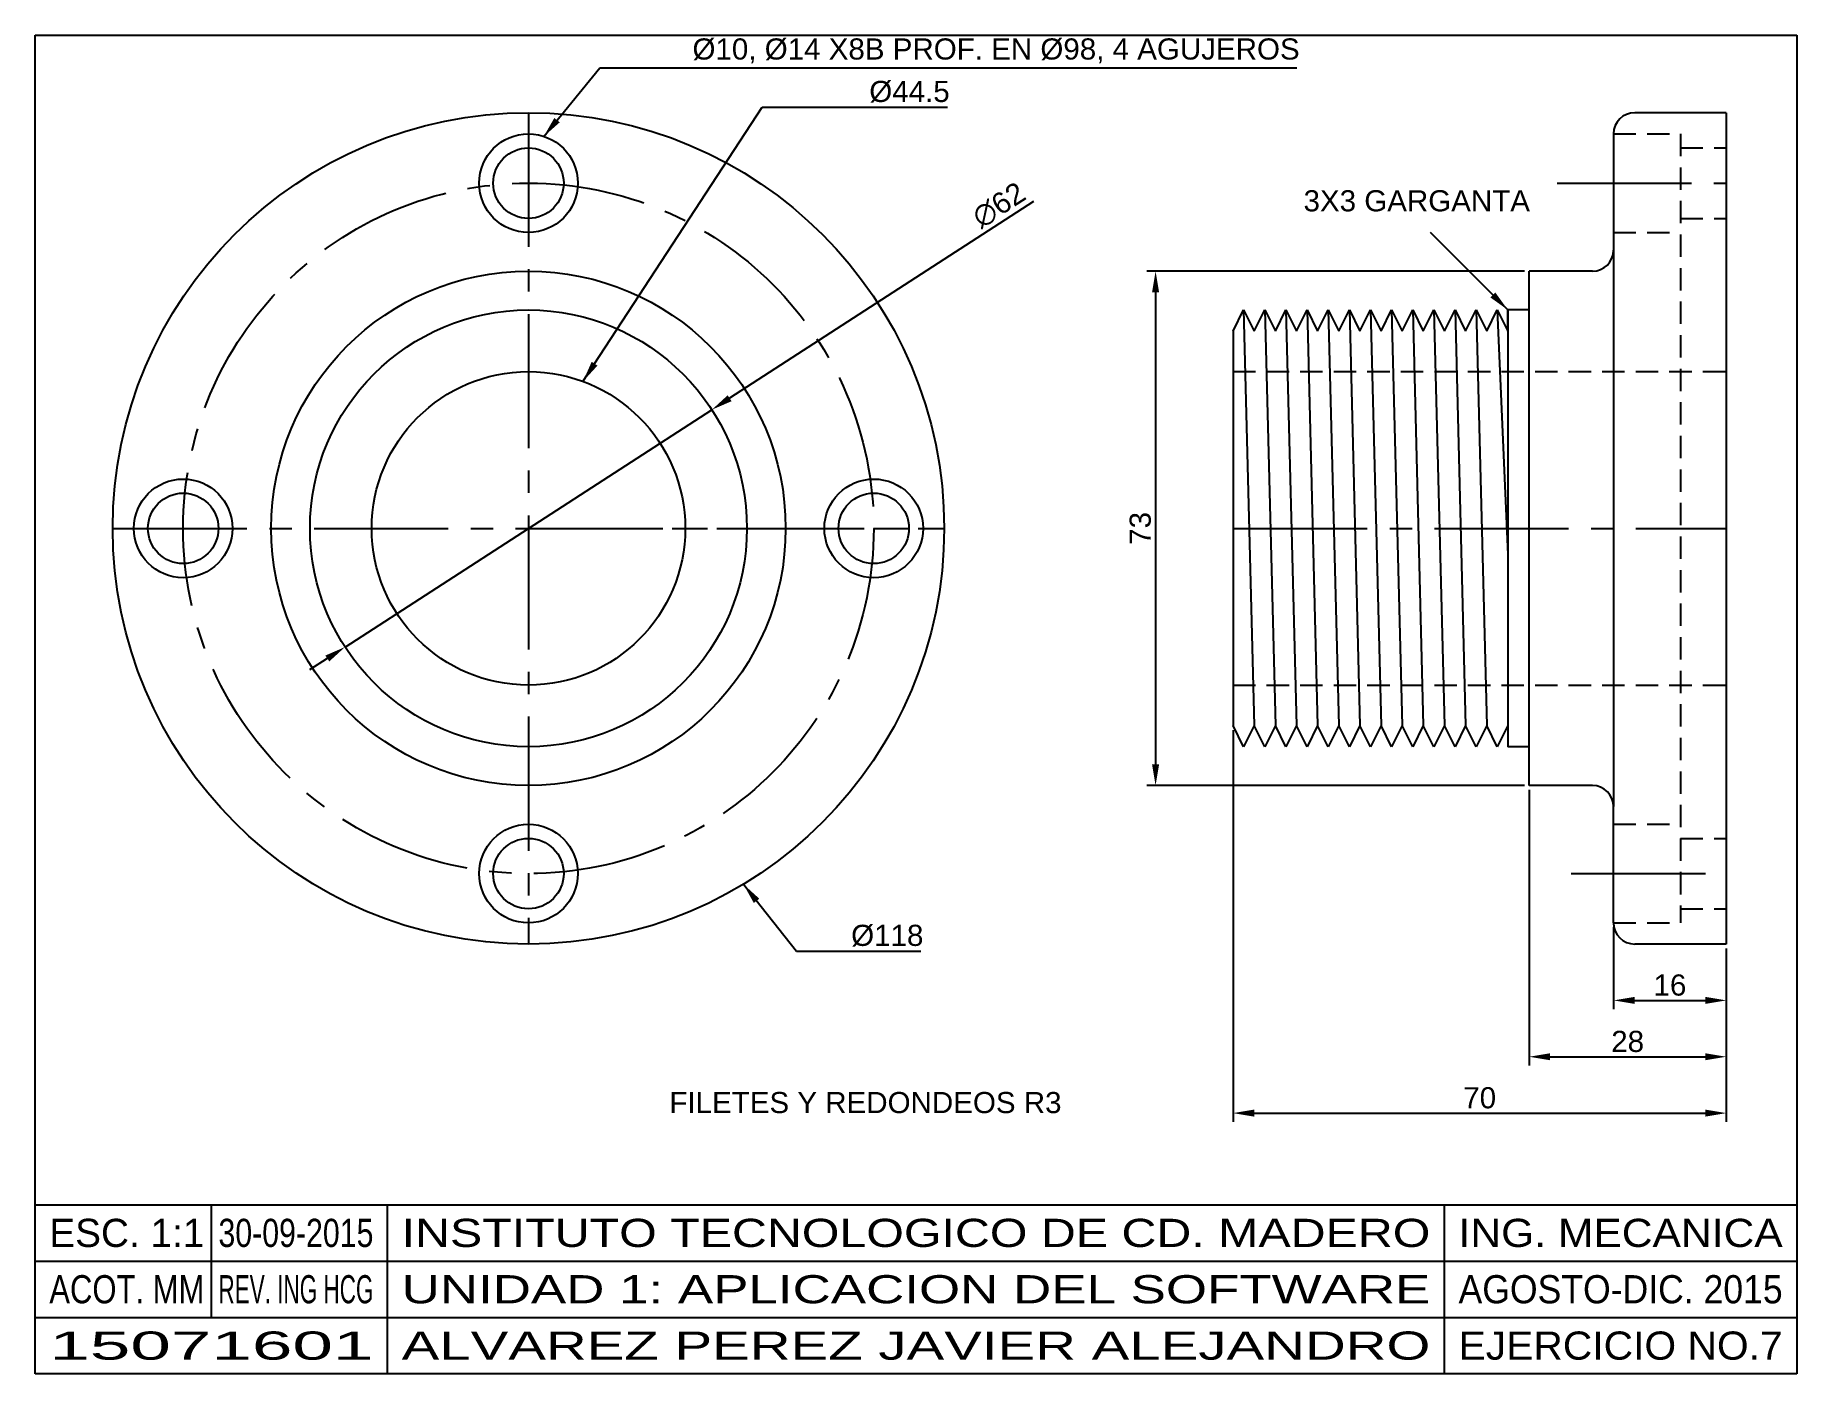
# Model space of a CAD drawing. Header units: millimetres. Extents: x 0 to 250, y 0 to 190.
import ezdxf
from ezdxf.enums import TextEntityAlignment as Align

# ---------------------------------------------------------------- set-up
doc = ezdxf.new("R2010")
doc.units = ezdxf.units.MM
doc.linetypes.add('CENTER2', pattern=[28.575, 19.05, -3.175, 3.175, -3.175])
doc.linetypes.add('HIDDEN2', pattern=[4.7625, 3.175, -1.5875])
for name, color, linetype in [('COTAS', 1, 'Continuous'), ('EJES', 4, 'CENTER2'), ('OCULTA', 3, 'HIDDEN2'), ('recuadro', 5, 'Continuous'), ('TEXTOS', 6, 'Continuous')]:
    doc.layers.add(name, color=color, linetype=linetype)
doc.styles.get("Standard").update_dxf_attribs({"font": 'ARIAL.TTF'})
doc.dimstyles.new('ISO-25', dxfattribs={"dimtxt": 3, "dimasz": 3, "dimexe": 1.25, "dimexo": 0.625, "dimtad": 1, "dimdec": 0, "dimtxsty": 'Standard', "dimcen": 2.5, "dimadec": 0, "dimazin": 0, "dimtfac": 1, "dimtdec": 0, "dimtmove": 0, "dimatfit": 3, "dimfxl": 1, "dimarcsym": 0})

# ---------------------------------------------------------------- blocks, each defined once
blk = doc.blocks.new('*D6')
at = {"layer": 'COTAS', "color": 0, "lineweight": -2, "transparency": 16777216}
for p, q in [((141.69, 166.39), (98.55, 138.47)), ((43.97, 103.16), (96.03, 136.84)), ((41.45, 101.53), (38.94, 99.9))]:
    blk.add_line(p, q, dxfattribs=at)
at = {"layer": 'COTAS', "color": 0, "transparency": 16777216}
for points in [[(98.27, 138.89), (98.82, 138.05), (96.03, 136.84)], [(41.18, 101.95), (41.73, 101.11), (43.97, 103.16)]]:
    blk.add_solid(points, dxfattribs=at)
at = {"layer": 'Defpoints', "color": 0, "transparency": 16777216}
for p in [(96.03, 136.84), (43.97, 103.16)]:
    blk.add_point(p, dxfattribs=at)
at = {"layer": 'COTAS', "color": 0, "transparency": 16777216, "insert": (136.78, 165.88), "char_height": 3, "attachment_point": 5, "rotation": 32.9052}
blk.add_mtext('∅62', dxfattribs=at)
blk = doc.blocks.new('*D10')
at = {"layer": 'COTAS', "color": 0, "lineweight": -2, "transparency": 16777216}
for p, q in [((212, 82.88), (212, 43.75)), ((240, 60.38), (240, 43.75)), ((215, 45), (237, 45))]:
    blk.add_line(p, q, dxfattribs=at)
at = {"layer": 'COTAS', "color": 0, "transparency": 16777216}
for points in [[(215, 45.5), (215, 44.5), (212, 45)], [(237, 45.5), (237, 44.5), (240, 45)]]:
    blk.add_solid(points, dxfattribs=at)
at = {"layer": 'Defpoints', "color": 0, "transparency": 16777216}
for p in [(212, 83.5), (240, 61), (240, 45)]:
    blk.add_point(p, dxfattribs=at)
at = {"layer": 'COTAS', "color": 0, "transparency": 16777216, "insert": (226, 47.16), "char_height": 3, "attachment_point": 5}
blk.add_mtext('28', dxfattribs=at)
blk = doc.blocks.new('*D11')
at = {"layer": 'COTAS', "color": 0, "lineweight": -2, "transparency": 16777216}
for p, q in [((224, 63.38), (224, 51.75)), ((240, 60.38), (240, 51.75)), ((227, 53), (237, 53))]:
    blk.add_line(p, q, dxfattribs=at)
at = {"layer": 'COTAS', "color": 0, "transparency": 16777216}
for points in [[(227, 53.5), (227, 52.5), (224, 53)], [(237, 53.5), (237, 52.5), (240, 53)]]:
    blk.add_solid(points, dxfattribs=at)
at = {"layer": 'Defpoints', "color": 0, "transparency": 16777216}
for p in [(224, 64), (240, 61), (240, 53)]:
    blk.add_point(p, dxfattribs=at)
at = {"layer": 'COTAS', "color": 0, "transparency": 16777216, "insert": (232, 55.16), "char_height": 3, "attachment_point": 5}
blk.add_mtext('16', dxfattribs=at)
blk = doc.blocks.new('*D12')
at = {"layer": 'COTAS', "color": 0, "lineweight": -2, "transparency": 16777216}
for p, q in [((170, 91.38), (170, 35.75)), ((240, 60.38), (240, 35.75)), ((173, 37), (237, 37))]:
    blk.add_line(p, q, dxfattribs=at)
at = {"layer": 'COTAS', "color": 0, "transparency": 16777216}
for points in [[(173, 37.5), (173, 36.5), (170, 37)], [(237, 37.5), (237, 36.5), (240, 37)]]:
    blk.add_solid(points, dxfattribs=at)
at = {"layer": 'Defpoints', "color": 0, "transparency": 16777216}
for p in [(170, 92), (240, 61), (240, 37)]:
    blk.add_point(p, dxfattribs=at)
at = {"layer": 'COTAS', "color": 0, "transparency": 16777216, "insert": (205, 39.16), "char_height": 3, "attachment_point": 5}
blk.add_mtext('70', dxfattribs=at)
blk = doc.blocks.new('*D14')
at = {"layer": 'COTAS', "color": 0, "lineweight": -2, "transparency": 16777216}
for p, q in [((211.38, 156.5), (157.75, 156.5)), ((159, 153.5), (159, 86.5)), ((211.38, 83.5), (157.75, 83.5))]:
    blk.add_line(p, q, dxfattribs=at)
at = {"layer": 'COTAS', "color": 0, "transparency": 16777216}
for points in [[(158.5, 153.5), (159.5, 153.5), (159, 156.5)], [(158.5, 86.5), (159.5, 86.5), (159, 83.5)]]:
    blk.add_solid(points, dxfattribs=at)
at = {"layer": 'Defpoints', "color": 0, "transparency": 16777216}
for p in [(212, 156.5), (159, 83.5), (212, 83.5)]:
    blk.add_point(p, dxfattribs=at)
at = {"layer": 'COTAS', "color": 0, "transparency": 16777216, "insert": (156.84, 120), "char_height": 3, "attachment_point": 5, "rotation": 90}
blk.add_mtext('73', dxfattribs=at)

msp = doc.modelspace()

# ---------------------------------------------------------------- linework, layer by layer
for p, q in [((240, 179), (227, 179)), ((240, 179), (227, 179)), ((240, 179), (227, 179)), ((240, 179), (240, 61)), ((224, 176), (224, 159.5)), ((224, 160), (224, 80.5)), ((221, 156.5), (212, 156.5)), ((212, 83.5), (212, 156.5)), ((170, 148), (171.5, 151)), ((171.5, 151), (173, 148)), ((171.5, 151), (173, 92)), ((173, 148), (174.5, 151)), ((174.5, 151), (176, 148)), ((174.5, 151), (176, 92)), ((176, 148), (177.5, 151)), ((177.5, 151), (179, 148)), ((177.5, 151), (179, 92)), ((179, 148), (180.5, 151)), ((180.5, 151), (182, 148)), ((180.5, 151), (182, 92)), ((182, 148), (183.5, 151)), ((183.5, 151), (185, 148)), ((183.5, 151), (185, 92)), ((185, 148), (186.5, 151)), ((186.5, 151), (188, 148)), ((186.5, 151), (188, 92)), ((188, 148), (189.5, 151)), ((189.5, 151), (191, 148)), ((189.5, 151), (191, 92)), ((191, 148), (192.5, 151)), ((192.5, 151), (194, 148)), ((192.5, 151), (194, 92)), ((194, 148), (195.5, 151)), ((195.5, 151), (197, 148)), ((195.5, 151), (197, 92)), ((197, 148), (198.5, 151)), ((198.5, 151), (200, 148)), ((198.5, 151), (200, 92)), ((200, 148), (201.5, 151)), ((201.5, 151), (203, 148)), ((201.5, 151), (203, 92)), ((203, 148), (204.5, 151)), ((204.5, 151), (206, 148)), ((204.5, 151), (206, 92)), ((206, 148), (207.5, 151)), ((207.5, 151), (209, 148)), ((207.5, 151), (209.01, 116.29)), ((212, 151), (209, 151)), ((209, 151), (209, 89)), ((170, 148), (170, 92)), ((171.5, 89), (170, 92)), ((173, 92), (171.5, 89)), ((174.5, 89), (173, 92)), ((176, 92), (174.5, 89)), ((177.5, 89), (176, 92)), ((179, 92), (177.5, 89)), ((180.5, 89), (179, 92)), ((182, 92), (180.5, 89)), ((183.5, 89), (182, 92)), ((185, 92), (183.5, 89)), ((186.5, 89), (185, 92)), ((188, 92), (186.5, 89)), ((189.5, 89), (188, 92)), ((191, 92), (189.5, 89)), ((192.5, 89), (191, 92)), ((194, 92), (192.5, 89)), ((195.5, 89), (194, 92)), ((197, 92), (195.5, 89)), ((198.5, 89), (197, 92)), ((200, 92), (198.5, 89)), ((201.5, 89), (200, 92)), ((203, 92), (201.5, 89)), ((204.5, 89), (203, 92)), ((206, 92), (204.5, 89)), ((207.5, 89), (206, 92)), ((209, 92), (207.5, 89)), ((209, 92), (209, 89)), ((212, 89), (209, 89)), ((221, 83.5), (212, 83.5)), ((224, 64), (224, 80.5)), ((240, 61), (227, 61)), ((240, 61), (227, 61)), ((240, 61), (227, 61))]:
    msp.add_line(p, q)
msp.add_lwpolyline([(209, 148), (209, 151)])
for centre, radius in [((70, 120), 59), ((70, 169), 7), ((70, 169), 5), ((70, 120), 36.5), ((70, 120), 31), ((70, 120), 22.25), ((21, 120), 7), ((119, 120), 7), ((21, 120), 5), ((119, 120), 5), ((70, 71), 7), ((70, 71), 5)]:
    msp.add_circle(centre, radius)
for centre, start, end in [((227, 176), 90, 180), ((221, 159.5), 270, 0), ((221, 80.5), 0, 90), ((227, 64), 180, 270)]:
    msp.add_arc(centre, 3, start, end)
at = {"layer": 'EJES'}
for p, q in [((70, 179), (70, 61)), ((216, 169), (240, 169)), ((11, 120), (129, 120)), ((70, 120), (129, 120)), ((170, 120), (240, 120)), ((218, 71), (240, 71))]:
    msp.add_line(p, q, dxfattribs=at)
msp.add_circle((70, 120), 49, dxfattribs=at)
at = {"layer": 'OCULTA'}
for p, q in [((224, 176), (233.5, 176)), ((233.5, 176), (233.5, 64)), ((233.5, 174), (240, 174)), ((233.5, 164), (240, 164)), ((224, 162), (233.5, 162)), ((170, 142.25), (240, 142.25)), ((170, 97.75), (240, 97.75)), ((224, 78), (233.5, 78)), ((233.5, 76), (240, 76)), ((233.5, 66), (240, 66)), ((224, 64), (233.5, 64))]:
    msp.add_line(p, q, dxfattribs=at)
at = {"layer": 'recuadro'}
for p, q in [((0, 0), (0, 190)), ((0, 190), (250, 190)), ((250, 190), (250, 0)), ((0, 24), (250, 24)), ((25, 8), (25, 24)), ((50, 0), (50, 24)), ((200, 0), (200, 24)), ((0, 16), (250, 16)), ((0, 8), (250, 8)), ((250, 0), (0, 0)), ((50, 0), (50, 0)), ((50, 0), (50, 0))]:
    msp.add_line(p, q, dxfattribs=at)

# ---------------------------------------------------------------- texts
at = {"layer": 'COTAS', "char_height": 3}
for s, insert, attachment_point in [('%%C10, %%C14 X8B PROF. EN %%C98, 4 AGUJEROS', (93.28, 185.99), 7), ('%%C44.5', (118.37, 180.41), 7), ('3X3 GARGANTA', (180, 168), 1), ('%%C118', (115.8, 60.62), 7), ('FILETES Y REDONDEOS R3', (90, 40), 1)]:
    msp.add_mtext(s, dxfattribs=dict(at, insert=insert, attachment_point=attachment_point))
at = {"layer": 'TEXTOS'}
for s, width, p, p2 in [('ESC. 1:1', 0.983773, (2, 18), (24, 18)), ('30-09-2015', 0.769664, (26, 18), (48, 18)), ('INSTITUTO TECNOLOGICO DE CD. MADERO', 1.227862, (52, 18), (198, 18)), ('ING. MECANICA', 1.08126, (202, 18), (248, 18)), ('ACOT. MM', 0.787479, (2, 10), (24, 10)), ('REV. ING HCG', 0.571439, (26, 10), (48, 10)), ('UNIDAD 1: APLICACION DEL SOFTWARE', 1.343468, (52, 10), (198, 10)), ('AGOSTO-DIC. 2015', 0.903241, (202, 10), (248, 10)), ('15071601', 1.850198, (2, 2), (48, 2)), ('ALVAREZ PEREZ JAVIER ALEJANDRO', 1.433443, (52, 2), (198, 2)), ('EJERCICIO NO.7', 1.036011, (202, 2), (248, 2))]:
    msp.add_text(s, height=4, dxfattribs=dict(at, width=width)).set_placement(p, p2, align=Align.FIT)

# ---------------------------------------------------------------- dimensions: what is measured, and where the dimension line sits
at = {"layer": 'COTAS'}
dim = msp.add_diameter_dim_2p(p1=(43.97, 103.16), p2=(96.03, 136.84), dimstyle='ISO-25', dxfattribs=at)
dim.commit()
dim.dimension.update_dxf_attribs({"geometry": '*D6', "text_midpoint": (138, 164), "dimtype": 163})
dim = msp.add_linear_dim(base=(159, 83.5), p1=(212, 156.5), p2=(212, 83.5), angle=90, dimstyle='ISO-25', dxfattribs=at)
dim.commit()
dim.dimension.update_dxf_attribs({"geometry": '*D14', "text_midpoint": (156.84, 120)})
for base, p1, picture, middle in [((240, 37), (170, 92), '*D12', (205, 39.16)), ((240, 45), (212, 83.5), '*D10', (226, 47.16)), ((240, 53), (224, 64), '*D11', (232, 55.16))]:
    dim = msp.add_linear_dim(base=base, p1=p1, p2=(240, 61), dimstyle='ISO-25', dxfattribs=at)
    dim.commit()
    dim.dimension.update_dxf_attribs({"geometry": picture, "text_midpoint": middle})

# ---------------------------------------------------------------- leaders
at = {"layer": 'COTAS', "annotation_type": 0, "has_hookline": 1, "hookline_direction": 0}
for points, text_width in [([(72.16, 175.62), (80.11, 185.37), (92.65, 185.37)], 85.79), ([(77.74, 140.86), (103.16, 179.78), (117.75, 179.78)], 11.08), ([(100.51, 69.48), (108.03, 59.99), (115.18, 59.99)], 9.9)]:
    msp.add_leader(points, dimstyle='ISO-25', dxfattribs=dict(at, text_width=text_width))
at = {"layer": 'COTAS'}
msp.add_leader([(209, 151), (198, 162)], dimstyle='ISO-25', dxfattribs=at)

doc.saveas('drawing.dxf')
